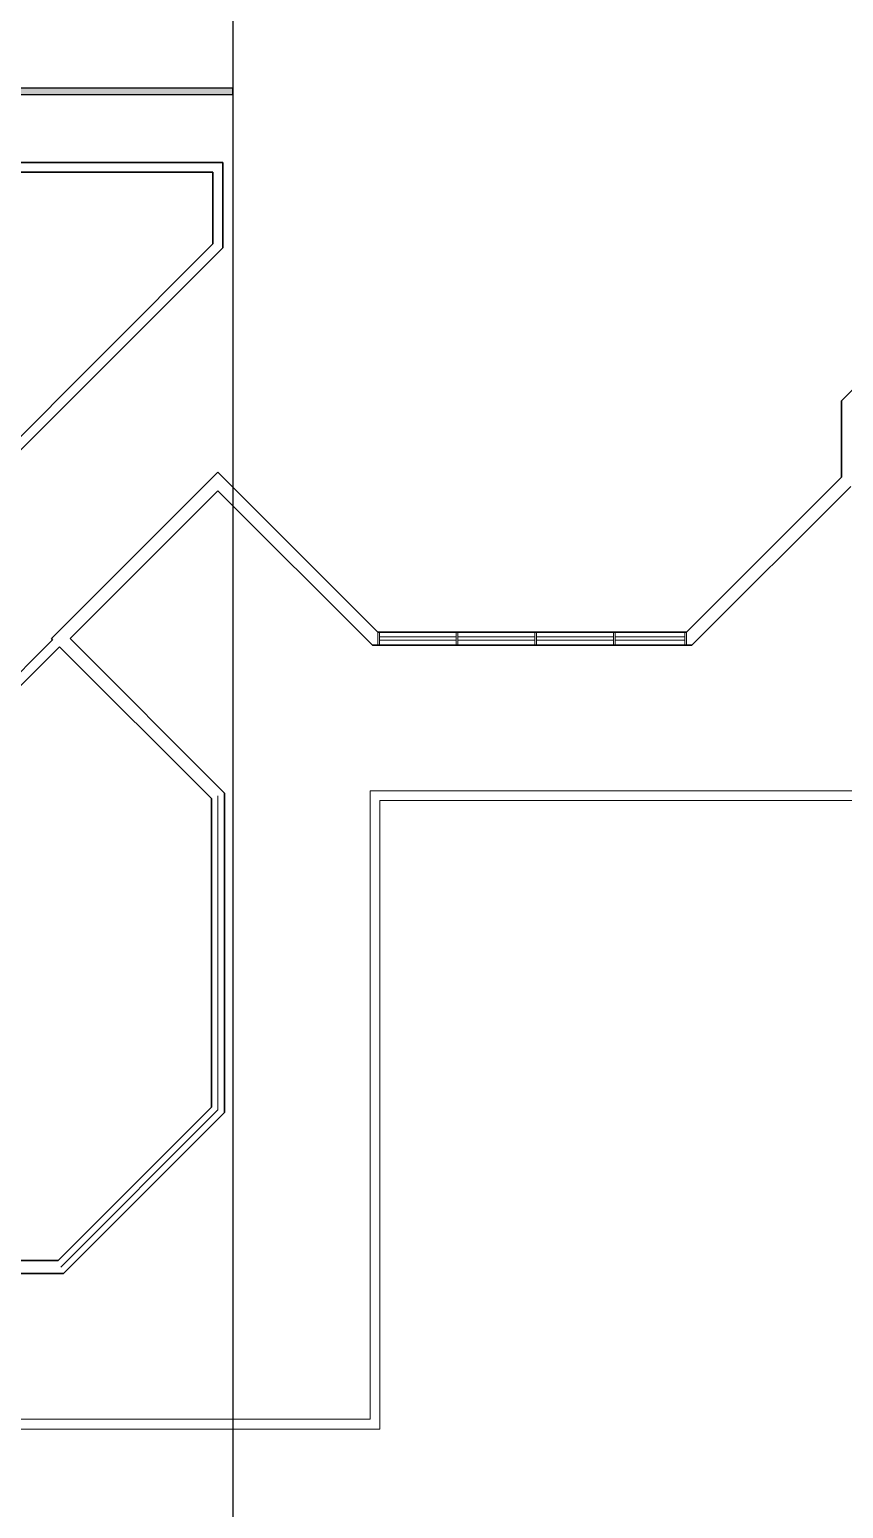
# Model space of a CAD drawing. Extents: x -15 to 163, y 313 to 399.
# Drawn here: x 91.32 to 103.75, y 335.31 to 357.9 of the extents above; entities that cross this region are included whole.
import ezdxf

# ---------------------------------------------------------------- set-up
doc = ezdxf.new("R2010")
doc.units = 0
doc.header["$LTSCALE"] = 0.15
for name, color, linetype in [('0 CABLE TRAY', 252, 'Continuous'), ('0 sockets', 252, 'Continuous'), ('bound', 252, 'Continuous'), ('CPTOOLS-TRAY', 1, 'Continuous')]:
    doc.layers.add(name, color=color, linetype=linetype)
doc.layers.add('anal', color=252, linetype='Continuous', lineweight=20)
doc.layers.add('wall', color=252, linetype='Continuous', lineweight=30)

# ---------------------------------------------------------------- blocks, each defined once
blk = doc.blocks.new('ARCH')
at = {"layer": 'anal'}
for p, q in [((96.641, 348.7), (96.641, 348.5)), ((96.666, 348.7), (96.666, 348.5)), ((96.666, 348.625), (97.837, 348.625)), ((96.666, 348.625), (97.837, 348.625)), ((97.841, 348.7), (97.841, 348.5)), ((97.866, 348.7), (97.866, 348.5)), ((97.866, 348.625), (99.037, 348.625)), ((97.866, 348.625), (99.037, 348.625)), ((99.041, 348.7), (99.041, 348.5)), ((99.066, 348.7), (99.066, 348.5)), ((99.066, 348.625), (100.237, 348.625)), ((99.066, 348.625), (100.237, 348.625)), ((100.241, 348.7), (100.241, 348.5)), ((100.266, 348.7), (100.266, 348.5)), ((100.266, 348.625), (101.334, 348.625)), ((101.334, 348.7), (101.334, 348.5)), ((101.359, 348.7), (101.359, 348.5)), ((96.666, 348.575), (97.837, 348.575)), ((96.666, 348.575), (97.837, 348.575)), ((97.866, 348.575), (99.037, 348.575)), ((97.866, 348.575), (99.037, 348.575)), ((99.066, 348.575), (100.237, 348.575)), ((99.066, 348.575), (100.237, 348.575)), ((100.266, 348.575), (101.334, 348.575)), ((94.2, 346.2), (94.2, 341.4)), ((94.2, 341.4), (94.2, 346.2)), ((96.525, 346.275), (96.525, 339)), ((104.325, 346.275), (96.525, 346.275)), ((96.675, 346.125), (96.675, 339)), ((104.475, 346.125), (96.675, 346.125)), ((94.2, 341.4), (91.8, 339)), ((91.8, 339), (94.2, 341.4)), ((96.525, 339), (96.525, 336.675)), ((96.675, 339), (96.675, 336.525)), ((96.525, 336.675), (58.125, 336.675)), ((96.675, 336.525), (60, 336.525))]:
    blk.add_line(p, q, dxfattribs=at)
at = {"layer": 'bound', "color": 2}
blk.add_lwpolyline([(91.902, 377.348), (94.426, 377.348), (94.426, 312.722), (-14.994, 312.722), (-14.994, 377.09), (94.639, 377.09)], dxfattribs=at)
at = {"layer": 'wall'}
for p, q in [((94.275, 355.875), (85.904, 355.875)), ((94.275, 355.875), (94.275, 354.569)), ((94.125, 355.725), (85.904, 355.725)), ((94.125, 355.725), (94.125, 354.631)), ((94.125, 354.631), (88.169, 348.675)), ((94.275, 354.569), (88.231, 348.525)), ((106.169, 354.675), (103.725, 352.231)), ((103.725, 352.231), (103.725, 351.066)), ((94.2, 351.141), (91.659, 348.6)), ((96.641, 348.7), (94.2, 351.141)), ((103.725, 351.066), (101.359, 348.7)), ((94.2, 350.859), (91.941, 348.6)), ((96.559, 348.5), (94.2, 350.859)), ((103.866, 350.925), (101.441, 348.5)), ((91.676, 348.582), (89.369, 346.275)), ((91.659, 348.6), (91.676, 348.582)), ((91.941, 348.6), (94.3, 346.241)), ((101.359, 348.7), (96.641, 348.7)), ((101.359, 348.7), (96.641, 348.7)), ((101.359, 348.7), (96.641, 348.7)), ((91.782, 348.476), (89.431, 346.125)), ((91.782, 348.476), (94.1, 346.159)), ((101.441, 348.5), (96.559, 348.5)), ((94.1, 346.159), (94.1, 342.675)), ((94.3, 346.241), (94.3, 341.359)), ((94.1, 342.686), (94.1, 341.441)), ((94.1, 341.441), (91.759, 339.1)), ((94.3, 341.359), (91.841, 338.9)), ((91.759, 339.1), (89.475, 339.1)), ((91.841, 338.9), (86.959, 338.9))]:
    blk.add_line(p, q, dxfattribs=at)
blk = doc.blocks.new('*U83')
at = {"layer": 'CPTOOLS-TRAY'}
h = blk.add_hatch(dxfattribs=at)
h.set_pattern_fill('HEX', color=0, scale=0.005)
h.paths.add_polyline_path([(0.05, 34.595), (-0.05, 34.595), (-0.05, 0), (0.05, 0)])
at = {"layer": 'CPTOOLS-TRAY', "color": 0}
blk.add_lwpolyline([(0.05, 34.595), (-0.05, 34.595), (-0.05, 0), (0.05, 0)], close=True, dxfattribs=at)
blk = doc.blocks.new('O1N3C1Q1T2')
at = {"layer": '0 CABLE TRAY', "color": 0, "linetype": 'ByBlock', "rotation": 90}
blk.add_blockref('*U83', (94.426, 356.96), dxfattribs=at)

msp = doc.modelspace()

# ---------------------------------------------------------------- block references
at = {"layer": '0 CABLE TRAY', "color": 1, "linetype": 'ByBlock'}
msp.add_blockref('O1N3C1Q1T2', (0, 0), dxfattribs=at)
at = {"layer": '0 sockets', "color": 3}
msp.add_blockref('ARCH', (0, 0), dxfattribs=at)

doc.saveas('drawing.dxf')
